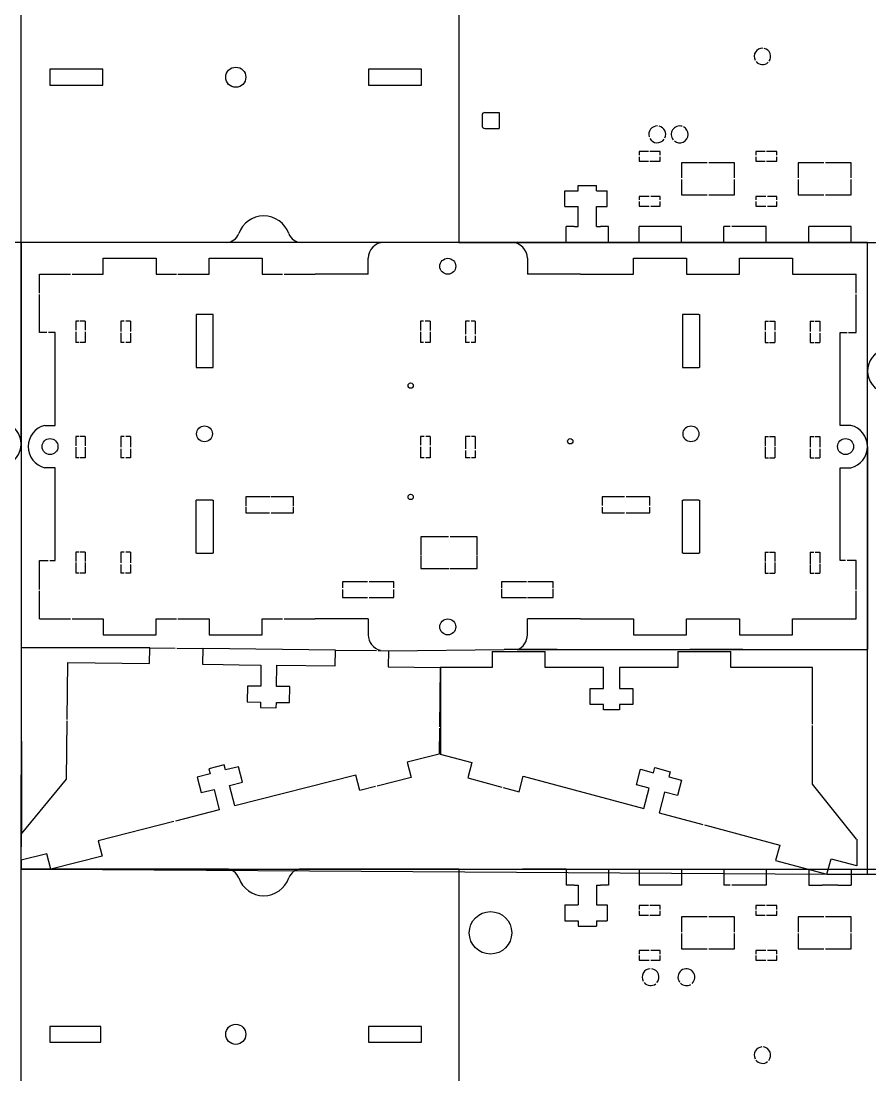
# Model space of a CAD drawing. Header units: centimetres. Extents: x 2209.6 to 2271.7, y 2362.7 to 2417.2.
# Drawn here: x 2240.64 to 2256.65, y 2386.13 to 2406 of the extents above; entities that cross this region are included whole.
import ezdxf

# ---------------------------------------------------------------- set-up
doc = ezdxf.new("R2010")
doc.units = ezdxf.units.CM

msp = doc.modelspace()

# ---------------------------------------------------------------- linework, layer by layer
for p, q in [((2240.646, 2401.823), (2240.646, 2417.224)), ((2240.646, 2403.233), (2240.646, 2409.192)), ((2250.922, 2401.824), (2250.922, 2402.124)), ((2251.072, 2402.124), (2251.147, 2402.124)), ((2251.496, 2402.124), (2251.572, 2402.124)), ((2251.722, 2401.824), (2251.722, 2402.124)), ((2256.296, 2402.124), (2255.496, 2402.124)), ((2240.646, 2401.823), (2239.034, 2401.823)), ((2244.514, 2401.824), (2240.646, 2401.824)), ((2247.49, 2401.824), (2240.646, 2401.824)), ((2240.646, 2401.824), (2240.646, 2394.182)), ((2240.646, 2398.023), (2240.646, 2401.823)), ((2248.896, 2401.824), (2245.928, 2401.824)), ((2248.896, 2401.824), (2258.496, 2401.824)), ((2256.602, 2401.824), (2249.89, 2401.824)), ((2256.602, 2399.398), (2256.602, 2401.824)), ((2256.602, 2401.824), (2257.115, 2401.824)), ((2256.602, 2397.974), (2256.602, 2401.824)), ((2247.19, 2401.224), (2246.19, 2401.224)), ((2251.19, 2401.224), (2250.19, 2401.224)), ((2256.602, 2391.024), (2256.602, 2399.398)), ((2241.09, 2398.374), (2241.29, 2398.374)), ((2240.646, 2398.023), (2240.646, 2391.783)), ((2256.602, 2397.974), (2256.602, 2394.146)), ((2247.19, 2394.724), (2246.19, 2394.724)), ((2251.19, 2394.724), (2250.19, 2394.724)), ((2243.071, 2394.182), (2240.646, 2394.182)), ((2240.646, 2394.182), (2240.653, 2390.674)), ((2246.57, 2394.137), (2244.071, 2394.169)), ((2247.57, 2394.124), (2249.752, 2394.146)), ((2249.526, 2394.111), (2250.526, 2394.111)), ((2250.752, 2394.146), (2249.752, 2394.146)), ((2250.004, 2394.146), (2256.602, 2394.146)), ((2253.026, 2394.111), (2254.026, 2394.111)), ((2254.252, 2394.146), (2253.252, 2394.146)), ((2256.602, 2389.912), (2256.602, 2394.146)), ((2244.457, 2393.864), (2244.757, 2393.86)), ((2244.757, 2393.86), (2245.167, 2393.855)), ((2245.467, 2393.851), (2246.567, 2393.837)), ((2248.556, 2392.175), (2248.556, 2393.81)), ((2251.626, 2393.811), (2250.526, 2393.811)), ((2252.336, 2393.811), (2251.926, 2393.811)), ((2252.636, 2393.811), (2252.336, 2393.811)), ((2240.646, 2389.912), (2240.646, 2391.783)), ((2240.646, 2390.174), (2240.644, 2390.006)), ((2240.644, 2390.006), (2241.205, 2390.006)), ((2244.514, 2390.006), (2240.646, 2390.006)), ((2240.646, 2388.991), (2240.646, 2390.006)), ((2241.205, 2390.006), (2255.838, 2389.912)), ((2248.896, 2390.006), (2245.928, 2390.006)), ((2250.922, 2390.006), (2250.096, 2390.006)), ((2250.922, 2390.006), (2250.922, 2389.706)), ((2251.722, 2390.006), (2251.722, 2389.706)), ((2255.838, 2389.912), (2256.408, 2389.912)), ((2256.408, 2389.912), (2256.602, 2389.912)), ((2256.602, 2389.912), (2271.652, 2389.912)), ((2251.072, 2389.706), (2251.147, 2389.706)), ((2251.496, 2389.706), (2251.572, 2389.706)), ((2256.046, 2389.706), (2255.746, 2389.706))]:
    msp.add_line(p, q)
at = {"color": 7, "linetype": 'Continuous', "lineweight": 25}
for p, q in [((2248.896, 2417.224), (2248.896, 2401.824)), ((2240.646, 2401.824), (2240.646, 2403.233)), ((2251.147, 2402.124), (2251.147, 2402.499)), ((2251.496, 2402.124), (2251.496, 2402.499)), ((2251.072, 2402.124), (2250.922, 2402.124)), ((2251.722, 2402.124), (2251.572, 2402.124)), ((2253.096, 2402.124), (2252.296, 2402.124)), ((2252.296, 2401.824), (2252.296, 2402.124)), ((2253.096, 2401.824), (2253.096, 2402.124)), ((2254.014, 2402.124), (2253.896, 2402.124)), ((2253.896, 2401.824), (2253.896, 2402.124)), ((2254.696, 2402.124), (2254.044, 2402.124)), ((2254.696, 2401.824), (2254.696, 2402.124)), ((2255.496, 2401.824), (2255.496, 2402.124)), ((2256.296, 2401.824), (2256.296, 2402.124)), ((2249.89, 2401.824), (2247.49, 2401.824)), ((2242.19, 2401.224), (2242.19, 2401.524)), ((2242.19, 2401.524), (2243.19, 2401.524)), ((2243.19, 2401.524), (2243.19, 2401.224)), ((2244.19, 2401.224), (2244.19, 2401.524)), ((2244.19, 2401.524), (2245.19, 2401.524)), ((2245.19, 2401.524), (2245.19, 2401.224)), ((2247.19, 2401.224), (2247.19, 2401.524)), ((2250.19, 2401.524), (2250.19, 2401.224)), ((2252.19, 2401.224), (2252.19, 2401.524)), ((2252.19, 2401.524), (2253.19, 2401.524)), ((2253.19, 2401.524), (2253.19, 2401.224)), ((2254.19, 2401.224), (2254.19, 2401.524)), ((2254.19, 2401.524), (2255.19, 2401.524)), ((2255.19, 2401.524), (2255.19, 2401.224)), ((2240.99, 2400.87), (2240.99, 2401.224)), ((2240.99, 2401.224), (2241.578, 2401.224)), ((2241.608, 2401.224), (2242.19, 2401.224)), ((2243.19, 2401.224), (2243.573, 2401.224)), ((2243.603, 2401.224), (2244.19, 2401.224)), ((2245.19, 2401.224), (2245.573, 2401.224)), ((2245.603, 2401.224), (2246.19, 2401.224)), ((2251.19, 2401.224), (2252.19, 2401.224)), ((2253.19, 2401.224), (2254.19, 2401.224)), ((2255.19, 2401.224), (2256.39, 2401.224)), ((2256.39, 2400.87), (2256.39, 2401.224)), ((2240.99, 2400.124), (2240.99, 2400.841)), ((2256.39, 2400.124), (2256.39, 2400.841)), ((2241.132, 2400.124), (2240.99, 2400.124)), ((2241.29, 2400.124), (2241.162, 2400.124)), ((2241.29, 2399.024), (2241.29, 2400.124)), ((2256.09, 2399.024), (2256.09, 2400.124)), ((2256.09, 2400.124), (2256.218, 2400.124)), ((2256.248, 2400.124), (2256.39, 2400.124)), ((2241.29, 2398.374), (2241.29, 2399.174)), ((2256.09, 2398.374), (2256.09, 2399.174)), ((2256.29, 2398.374), (2256.09, 2398.374)), ((2241.29, 2397.574), (2241.09, 2397.574)), ((2241.29, 2396.774), (2241.29, 2397.574)), ((2256.09, 2397.574), (2256.29, 2397.574)), ((2256.09, 2396.774), (2256.09, 2397.574)), ((2241.29, 2395.824), (2241.29, 2396.924)), ((2256.09, 2395.824), (2256.09, 2396.924)), ((2240.99, 2395.282), (2240.99, 2395.824)), ((2240.99, 2395.824), (2241.157, 2395.824)), ((2241.187, 2395.824), (2241.29, 2395.824)), ((2256.192, 2395.824), (2256.09, 2395.824)), ((2256.39, 2395.824), (2256.222, 2395.824)), ((2256.39, 2395.282), (2256.39, 2395.824)), ((2240.99, 2394.724), (2240.99, 2395.253)), ((2256.39, 2394.724), (2256.39, 2395.253)), ((2240.99, 2394.724), (2241.578, 2394.724)), ((2241.608, 2394.724), (2242.19, 2394.724)), ((2242.19, 2394.724), (2242.19, 2394.424)), ((2243.19, 2394.424), (2243.19, 2394.724)), ((2243.19, 2394.724), (2243.573, 2394.724)), ((2243.603, 2394.724), (2244.19, 2394.724)), ((2244.19, 2394.724), (2244.19, 2394.424)), ((2245.19, 2394.424), (2245.19, 2394.724)), ((2245.19, 2394.724), (2245.573, 2394.724)), ((2245.603, 2394.724), (2246.19, 2394.724)), ((2247.19, 2394.724), (2247.19, 2394.424)), ((2250.19, 2394.424), (2250.19, 2394.724)), ((2251.19, 2394.724), (2252.19, 2394.724)), ((2252.19, 2394.724), (2252.19, 2394.424)), ((2253.19, 2394.724), (2254.19, 2394.724)), ((2253.19, 2394.424), (2253.19, 2394.724)), ((2254.19, 2394.724), (2254.19, 2394.424)), ((2255.19, 2394.424), (2255.19, 2394.724)), ((2255.19, 2394.724), (2256.39, 2394.724)), ((2242.19, 2394.424), (2243.19, 2394.424)), ((2244.19, 2394.424), (2245.19, 2394.424)), ((2252.19, 2394.424), (2253.19, 2394.424)), ((2254.19, 2394.424), (2255.19, 2394.424)), ((2243.067, 2393.882), (2243.071, 2394.182)), ((2243.071, 2394.182), (2243.551, 2394.176)), ((2243.578, 2394.175), (2244.071, 2394.169)), ((2244.071, 2394.169), (2244.067, 2393.869)), ((2246.567, 2393.837), (2246.57, 2394.137)), ((2246.57, 2394.137), (2247.348, 2394.127)), ((2247.375, 2394.127), (2247.57, 2394.124)), ((2247.57, 2394.124), (2247.567, 2393.824)), ((2249.526, 2394.111), (2249.526, 2393.811)), ((2250.526, 2393.811), (2250.526, 2394.111)), ((2253.026, 2394.111), (2253.026, 2393.811)), ((2254.026, 2393.811), (2254.026, 2394.111)), ((2241.513, 2392.831), (2241.527, 2393.902)), ((2241.527, 2393.902), (2243.067, 2393.882)), ((2244.067, 2393.869), (2244.457, 2393.864)), ((2245.167, 2393.855), (2245.162, 2393.455)), ((2245.462, 2393.451), (2245.467, 2393.851)), ((2247.567, 2393.824), (2248.546, 2393.811)), ((2248.546, 2393.811), (2248.532, 2392.692)), ((2248.546, 2393.811), (2248.532, 2392.692)), ((2249.526, 2393.811), (2248.546, 2393.811)), ((2251.626, 2393.411), (2251.626, 2393.811)), ((2251.926, 2393.811), (2251.926, 2393.411)), ((2253.026, 2393.811), (2252.636, 2393.811)), ((2255.566, 2393.811), (2254.026, 2393.811)), ((2255.566, 2392.741), (2255.566, 2393.811)), ((2244.912, 2393.458), (2244.908, 2393.158)), ((2245.162, 2393.455), (2244.912, 2393.458)), ((2245.712, 2393.448), (2245.462, 2393.451)), ((2245.708, 2393.148), (2245.712, 2393.448)), ((2251.376, 2393.411), (2251.626, 2393.411)), ((2251.376, 2393.111), (2251.376, 2393.411)), ((2251.926, 2393.411), (2252.176, 2393.411)), ((2252.176, 2393.411), (2252.176, 2393.111)), ((2244.908, 2393.158), (2245.158, 2393.155)), ((2245.158, 2393.155), (2245.156, 2393.055)), ((2245.456, 2393.051), (2245.458, 2393.151)), ((2245.458, 2393.151), (2245.708, 2393.148)), ((2251.626, 2393.111), (2251.376, 2393.111)), ((2251.626, 2393.011), (2251.626, 2393.111)), ((2251.926, 2393.111), (2251.926, 2393.011)), ((2252.176, 2393.111), (2251.926, 2393.111)), ((2245.156, 2393.055), (2245.456, 2393.051)), ((2251.926, 2393.011), (2251.626, 2393.011)), ((2241.499, 2391.702), (2241.513, 2392.802)), ((2255.566, 2391.611), (2255.566, 2392.712)), ((2248.532, 2392.665), (2248.525, 2392.177)), ((2248.532, 2392.665), (2248.525, 2392.177)), ((2248.525, 2392.177), (2247.924, 2392.024)), ((2248.546, 2392.176), (2249.146, 2392.016)), ((2244.476, 2391.973), (2244.185, 2391.899)), ((2244.5, 2391.876), (2244.476, 2391.973)), ((2244.743, 2391.937), (2244.5, 2391.876)), ((2244.817, 2391.646), (2244.743, 2391.937)), ((2247.924, 2392.024), (2247.998, 2391.733)), ((2249.146, 2392.016), (2249.068, 2391.726)), ((2252.567, 2391.824), (2252.593, 2391.92)), ((2252.593, 2391.92), (2252.883, 2391.843)), ((2244.21, 2391.802), (2243.967, 2391.74)), ((2243.967, 2391.74), (2244.041, 2391.449)), ((2244.185, 2391.899), (2244.21, 2391.802)), ((2246.955, 2391.777), (2244.673, 2391.197)), ((2247.029, 2391.487), (2246.955, 2391.777)), ((2247.998, 2391.733), (2247.357, 2391.57)), ((2249.068, 2391.726), (2249.707, 2391.555)), ((2250.034, 2391.467), (2250.112, 2391.757)), ((2250.112, 2391.757), (2252.386, 2391.148)), ((2252.248, 2391.599), (2252.326, 2391.889)), ((2252.326, 2391.889), (2252.567, 2391.824)), ((2252.883, 2391.843), (2252.857, 2391.746)), ((2252.857, 2391.746), (2253.099, 2391.681)), ((2240.653, 2390.674), (2241.499, 2391.702)), ((2244.574, 2391.585), (2244.817, 2391.646)), ((2244.673, 2391.197), (2244.574, 2391.585)), ((2247.328, 2391.563), (2247.029, 2391.487)), ((2249.736, 2391.547), (2250.034, 2391.467)), ((2252.49, 2391.534), (2252.248, 2391.599)), ((2252.386, 2391.148), (2252.49, 2391.534)), ((2253.099, 2391.681), (2253.021, 2391.392)), ((2256.399, 2390.572), (2255.566, 2391.611)), ((2244.041, 2391.449), (2244.284, 2391.511)), ((2244.284, 2391.511), (2244.382, 2391.123)), ((2252.779, 2391.456), (2252.676, 2391.07)), ((2253.021, 2391.392), (2252.779, 2391.456)), ((2244.382, 2391.123), (2243.555, 2390.913)), ((2252.676, 2391.07), (2253.501, 2390.849)), ((2243.525, 2390.906), (2242.1, 2390.543)), ((2253.53, 2390.841), (2254.95, 2390.461)), ((2240.646, 2390.174), (2240.653, 2390.674)), ((2242.1, 2390.543), (2242.174, 2390.252)), ((2256.408, 2390.071), (2256.408, 2390.571)), ((2254.95, 2390.461), (2254.872, 2390.171)), ((2241.131, 2390.297), (2240.646, 2390.174)), ((2241.205, 2390.006), (2241.131, 2390.297)), ((2242.174, 2390.252), (2241.205, 2390.006)), ((2254.872, 2390.171), (2255.838, 2389.912)), ((2255.838, 2389.912), (2255.916, 2390.202)), ((2255.916, 2390.202), (2256.399, 2390.072)), ((2248.896, 2390.006), (2248.896, 2374.606)), ((2248.896, 2390.006), (2248.896, 2390.006)), ((2248.896, 2390.006), (2250.096, 2390.006)), ((2251.722, 2390.006), (2252.296, 2390.006)), ((2252.296, 2390.006), (2252.296, 2389.706)), ((2253.096, 2390.006), (2253.096, 2389.706)), ((2253.096, 2390.006), (2253.896, 2390.006)), ((2253.896, 2390.006), (2253.896, 2389.706)), ((2254.696, 2390.006), (2254.696, 2389.706)), ((2254.696, 2390.006), (2255.496, 2390.006)), ((2255.496, 2390.006), (2255.496, 2389.706)), ((2256.296, 2390.006), (2256.296, 2389.706)), ((2256.296, 2390.006), (2257.096, 2390.006)), ((2251.072, 2389.706), (2250.922, 2389.706)), ((2251.147, 2389.706), (2251.147, 2389.331)), ((2251.496, 2389.706), (2251.496, 2389.331)), ((2251.722, 2389.706), (2251.572, 2389.706)), ((2253.096, 2389.706), (2252.296, 2389.706)), ((2254.014, 2389.706), (2253.896, 2389.706)), ((2254.696, 2389.706), (2254.044, 2389.706)), ((2255.496, 2389.706), (2255.746, 2389.706)), ((2256.046, 2389.706), (2256.296, 2389.706)), ((2240.646, 2381.974), (2240.646, 2388.991))]:
    msp.add_line(p, q, dxfattribs=at)
at = {"color": 1, "linetype": 'Continuous', "lineweight": 25}
for p, q in [((2242.188, 2405.089), (2241.188, 2405.089)), ((2241.188, 2405.089), (2241.188, 2404.789)), ((2242.188, 2404.789), (2242.188, 2405.089)), ((2248.197, 2405.089), (2247.197, 2405.089)), ((2247.197, 2405.089), (2247.197, 2404.789)), ((2248.197, 2404.789), (2248.197, 2405.089)), ((2241.188, 2404.789), (2242.188, 2404.789)), ((2247.197, 2404.789), (2248.197, 2404.789)), ((2249.386, 2404.274), (2249.656, 2404.274)), ((2249.656, 2404.274), (2249.656, 2403.974)), ((2249.336, 2404.224), (2249.336, 2404.024)), ((2249.386, 2403.974), (2249.656, 2403.974)), ((2252.472, 2403.539), (2252.296, 2403.539)), ((2252.296, 2403.539), (2252.296, 2403.466)), ((2252.696, 2403.539), (2252.502, 2403.539)), ((2252.696, 2403.466), (2252.696, 2403.539)), ((2254.672, 2403.539), (2254.496, 2403.539)), ((2254.496, 2403.539), (2254.496, 2403.466)), ((2254.896, 2403.539), (2254.702, 2403.539)), ((2254.896, 2403.466), (2254.896, 2403.539)), ((2252.296, 2403.436), (2252.296, 2403.359)), ((2252.296, 2403.359), (2252.472, 2403.359)), ((2252.502, 2403.359), (2252.696, 2403.359)), ((2252.696, 2403.359), (2252.696, 2403.436)), ((2253.581, 2403.324), (2253.096, 2403.324)), ((2253.096, 2403.324), (2253.096, 2403.039)), ((2254.096, 2403.324), (2253.611, 2403.324)), ((2254.096, 2403.039), (2254.096, 2403.324)), ((2254.496, 2403.436), (2254.496, 2403.359)), ((2254.496, 2403.359), (2254.672, 2403.359)), ((2254.702, 2403.359), (2254.896, 2403.359)), ((2254.896, 2403.359), (2254.896, 2403.436)), ((2255.781, 2403.324), (2255.296, 2403.324)), ((2255.296, 2403.324), (2255.296, 2403.039)), ((2256.296, 2403.324), (2255.811, 2403.324)), ((2256.296, 2403.039), (2256.296, 2403.324)), ((2251.147, 2402.799), (2251.147, 2402.897)), ((2251.147, 2402.897), (2251.496, 2402.897)), ((2251.496, 2402.799), (2251.496, 2402.897)), ((2253.096, 2403.009), (2253.096, 2402.724)), ((2254.096, 2402.724), (2254.096, 2403.009)), ((2255.296, 2403.009), (2255.296, 2402.724)), ((2256.296, 2402.724), (2256.296, 2403.009)), ((2250.897, 2402.499), (2250.897, 2402.799)), ((2250.897, 2402.799), (2251.147, 2402.799)), ((2251.496, 2402.799), (2251.697, 2402.799)), ((2251.697, 2402.499), (2251.697, 2402.799)), ((2252.296, 2402.689), (2252.296, 2402.624)), ((2252.488, 2402.689), (2252.296, 2402.689)), ((2252.696, 2402.689), (2252.518, 2402.689)), ((2252.696, 2402.624), (2252.696, 2402.689)), ((2253.096, 2402.724), (2253.581, 2402.724)), ((2253.611, 2402.724), (2254.096, 2402.724)), ((2254.496, 2402.689), (2254.496, 2402.624)), ((2254.688, 2402.689), (2254.496, 2402.689)), ((2254.896, 2402.689), (2254.718, 2402.689)), ((2254.896, 2402.624), (2254.896, 2402.689)), ((2255.296, 2402.724), (2255.781, 2402.724)), ((2255.811, 2402.724), (2256.296, 2402.724)), ((2250.897, 2402.499), (2251.147, 2402.499)), ((2251.496, 2402.499), (2251.697, 2402.499)), ((2252.296, 2402.594), (2252.296, 2402.509)), ((2252.296, 2402.509), (2252.488, 2402.509)), ((2252.518, 2402.509), (2252.696, 2402.509)), ((2252.696, 2402.509), (2252.696, 2402.594)), ((2254.496, 2402.594), (2254.496, 2402.509)), ((2254.496, 2402.509), (2254.688, 2402.509)), ((2254.718, 2402.509), (2254.896, 2402.509)), ((2254.896, 2402.509), (2254.896, 2402.594)), ((2244.255, 2400.465), (2243.955, 2400.465)), ((2253.425, 2400.465), (2253.125, 2400.465)), ((2241.675, 2400.338), (2241.675, 2400.17)), ((2241.739, 2400.338), (2241.675, 2400.338)), ((2241.855, 2400.338), (2241.757, 2400.338)), ((2241.855, 2400.338), (2241.855, 2400.17)), ((2242.525, 2400.338), (2242.525, 2400.141)), ((2242.588, 2400.338), (2242.525, 2400.338)), ((2242.705, 2400.338), (2242.618, 2400.338)), ((2242.705, 2400.338), (2242.705, 2400.141)), ((2248.175, 2400.338), (2248.175, 2400.165)), ((2248.234, 2400.338), (2248.175, 2400.338)), ((2248.355, 2400.338), (2248.264, 2400.338)), ((2248.355, 2400.338), (2248.355, 2400.165)), ((2249.025, 2400.338), (2249.025, 2400.094)), ((2249.1, 2400.338), (2249.025, 2400.338)), ((2249.205, 2400.338), (2249.13, 2400.338)), ((2249.205, 2400.338), (2249.205, 2400.094)), ((2254.675, 2400.338), (2254.739, 2400.338)), ((2254.675, 2400.338), (2254.675, 2400.17)), ((2254.757, 2400.338), (2254.855, 2400.338)), ((2254.855, 2400.338), (2254.855, 2400.17)), ((2255.525, 2400.338), (2255.592, 2400.338)), ((2255.525, 2400.338), (2255.525, 2400.141)), ((2255.613, 2400.338), (2255.705, 2400.338)), ((2255.705, 2400.338), (2255.705, 2400.141)), ((2241.675, 2400.14), (2241.675, 2399.938)), ((2241.855, 2400.14), (2241.855, 2399.938)), ((2242.525, 2400.122), (2242.525, 2399.938)), ((2242.705, 2400.111), (2242.705, 2399.938)), ((2248.175, 2400.135), (2248.175, 2399.938)), ((2248.355, 2400.135), (2248.355, 2399.938)), ((2249.025, 2400.064), (2249.025, 2399.938)), ((2249.205, 2400.064), (2249.205, 2399.938)), ((2254.675, 2400.14), (2254.675, 2399.938)), ((2254.855, 2400.14), (2254.855, 2399.938)), ((2255.525, 2400.111), (2255.525, 2399.938)), ((2255.705, 2400.111), (2255.705, 2399.938)), ((2241.738, 2399.938), (2241.675, 2399.938)), ((2241.855, 2399.938), (2241.759, 2399.938)), ((2242.588, 2399.938), (2242.525, 2399.938)), ((2242.705, 2399.938), (2242.618, 2399.938)), ((2248.234, 2399.938), (2248.175, 2399.938)), ((2248.355, 2399.938), (2248.264, 2399.938)), ((2249.1, 2399.938), (2249.025, 2399.938)), ((2249.205, 2399.938), (2249.13, 2399.938)), ((2254.675, 2399.938), (2254.738, 2399.938)), ((2254.759, 2399.938), (2254.855, 2399.938)), ((2255.525, 2399.938), (2255.593, 2399.938)), ((2255.612, 2399.938), (2255.705, 2399.938)), ((2243.955, 2399.465), (2244.255, 2399.465)), ((2253.125, 2399.465), (2253.425, 2399.465)), ((2241.675, 2398.162), (2241.675, 2397.99)), ((2241.739, 2398.162), (2241.675, 2398.162)), ((2241.855, 2398.162), (2241.758, 2398.162)), ((2241.855, 2398.162), (2241.855, 2397.99)), ((2242.525, 2398.162), (2242.525, 2397.961)), ((2242.588, 2398.162), (2242.525, 2398.162)), ((2242.705, 2398.162), (2242.618, 2398.162)), ((2242.705, 2398.162), (2242.705, 2397.961)), ((2248.175, 2398.162), (2248.175, 2398.001)), ((2248.244, 2398.162), (2248.175, 2398.162)), ((2248.355, 2398.162), (2248.274, 2398.162)), ((2248.355, 2398.162), (2248.355, 2398.001)), ((2249.025, 2398.162), (2249.025, 2397.93)), ((2249.11, 2398.162), (2249.025, 2398.162)), ((2249.205, 2398.162), (2249.14, 2398.162)), ((2249.205, 2398.162), (2249.205, 2397.93)), ((2254.675, 2398.162), (2254.739, 2398.162)), ((2254.675, 2398.162), (2254.675, 2397.99)), ((2254.758, 2398.162), (2254.855, 2398.162)), ((2254.855, 2398.162), (2254.855, 2397.99)), ((2255.525, 2398.162), (2255.592, 2398.162)), ((2255.525, 2398.162), (2255.525, 2397.961)), ((2255.613, 2398.162), (2255.705, 2398.162)), ((2255.705, 2398.162), (2255.705, 2397.961)), ((2241.675, 2397.96), (2241.675, 2397.762)), ((2241.855, 2397.96), (2241.855, 2397.762)), ((2242.525, 2397.931), (2242.525, 2397.762)), ((2242.705, 2397.931), (2242.705, 2397.762)), ((2248.175, 2397.971), (2248.175, 2397.762)), ((2248.355, 2397.971), (2248.355, 2397.762)), ((2249.025, 2397.9), (2249.025, 2397.762)), ((2249.205, 2397.9), (2249.205, 2397.762)), ((2254.675, 2397.971), (2254.675, 2397.762)), ((2254.855, 2397.969), (2254.855, 2397.762)), ((2255.525, 2397.931), (2255.525, 2397.762)), ((2255.705, 2397.931), (2255.705, 2397.762)), ((2241.738, 2397.762), (2241.675, 2397.762)), ((2241.855, 2397.762), (2241.759, 2397.762)), ((2242.588, 2397.762), (2242.525, 2397.762)), ((2242.705, 2397.762), (2242.618, 2397.762)), ((2248.244, 2397.762), (2248.175, 2397.762)), ((2248.355, 2397.762), (2248.274, 2397.762)), ((2249.11, 2397.762), (2249.025, 2397.762)), ((2249.205, 2397.762), (2249.14, 2397.762)), ((2254.675, 2397.762), (2254.738, 2397.762)), ((2254.759, 2397.762), (2254.855, 2397.762)), ((2255.525, 2397.762), (2255.594, 2397.762)), ((2255.612, 2397.762), (2255.705, 2397.762)), ((2244.255, 2396.965), (2243.955, 2396.965)), ((2245.338, 2397.024), (2244.88, 2397.024)), ((2244.88, 2397.024), (2244.88, 2396.854)), ((2245.78, 2397.024), (2245.357, 2397.024)), ((2245.78, 2396.854), (2245.78, 2397.024)), ((2251.6, 2397.024), (2251.6, 2396.861)), ((2252.023, 2397.024), (2251.6, 2397.024)), ((2252.5, 2397.024), (2252.053, 2397.024)), ((2252.5, 2396.861), (2252.5, 2397.024)), ((2253.425, 2396.965), (2253.125, 2396.965)), ((2244.88, 2396.838), (2244.88, 2396.724)), ((2245.78, 2396.724), (2245.78, 2396.838)), ((2251.6, 2396.831), (2251.6, 2396.724)), ((2251.6, 2396.724), (2252.023, 2396.724)), ((2252.053, 2396.724), (2252.5, 2396.724)), ((2252.5, 2396.724), (2252.5, 2396.831)), ((2248.705, 2396.274), (2248.179, 2396.274)), ((2248.179, 2396.274), (2248.179, 2395.923)), ((2249.242, 2396.274), (2248.733, 2396.274)), ((2249.242, 2395.923), (2249.242, 2396.274)), ((2241.675, 2395.986), (2241.675, 2395.81)), ((2241.739, 2395.986), (2241.675, 2395.986)), ((2241.855, 2395.986), (2241.758, 2395.986)), ((2241.855, 2395.986), (2241.855, 2395.81)), ((2242.525, 2395.986), (2242.525, 2395.781)), ((2242.588, 2395.986), (2242.525, 2395.986)), ((2242.705, 2395.986), (2242.618, 2395.986)), ((2242.705, 2395.986), (2242.705, 2395.781)), ((2243.955, 2395.965), (2244.255, 2395.965)), ((2248.179, 2395.905), (2248.179, 2395.674)), ((2249.242, 2395.674), (2249.242, 2395.905)), ((2253.125, 2395.965), (2253.425, 2395.965)), ((2254.675, 2395.986), (2254.739, 2395.986)), ((2254.675, 2395.986), (2254.675, 2395.81)), ((2254.758, 2395.986), (2254.855, 2395.986)), ((2254.855, 2395.986), (2254.855, 2395.81)), ((2255.525, 2395.986), (2255.592, 2395.986)), ((2255.525, 2395.986), (2255.525, 2395.762)), ((2255.614, 2395.986), (2255.705, 2395.986)), ((2255.705, 2395.986), (2255.705, 2395.781)), ((2241.675, 2395.791), (2241.675, 2395.586)), ((2241.855, 2395.789), (2241.855, 2395.586)), ((2242.525, 2395.751), (2242.525, 2395.586)), ((2242.705, 2395.751), (2242.705, 2395.586)), ((2254.675, 2395.791), (2254.675, 2395.586)), ((2254.855, 2395.789), (2254.855, 2395.586)), ((2255.525, 2395.751), (2255.525, 2395.586)), ((2255.705, 2395.761), (2255.705, 2395.586)), ((2241.738, 2395.586), (2241.675, 2395.586)), ((2241.855, 2395.586), (2241.759, 2395.586)), ((2242.588, 2395.586), (2242.525, 2395.586)), ((2242.705, 2395.586), (2242.612, 2395.586)), ((2248.179, 2395.674), (2248.71, 2395.674)), ((2248.728, 2395.674), (2249.242, 2395.674)), ((2254.675, 2395.586), (2254.738, 2395.586)), ((2254.759, 2395.586), (2254.855, 2395.586)), ((2255.525, 2395.586), (2255.594, 2395.586)), ((2255.612, 2395.586), (2255.705, 2395.586)), ((2247.179, 2395.421), (2246.705, 2395.421)), ((2246.705, 2395.421), (2246.705, 2395.312)), ((2247.675, 2395.421), (2247.209, 2395.421)), ((2247.675, 2395.312), (2247.675, 2395.421)), ((2250.171, 2395.421), (2249.705, 2395.421)), ((2249.705, 2395.421), (2249.705, 2395.305)), ((2250.675, 2395.421), (2250.201, 2395.421)), ((2250.675, 2395.305), (2250.675, 2395.421)), ((2246.705, 2395.282), (2246.705, 2395.127)), ((2246.705, 2395.127), (2247.179, 2395.127)), ((2247.209, 2395.127), (2247.675, 2395.127)), ((2247.675, 2395.127), (2247.675, 2395.282)), ((2249.705, 2395.288), (2249.705, 2395.127)), ((2249.705, 2395.127), (2250.171, 2395.127)), ((2250.19, 2395.127), (2250.675, 2395.127)), ((2250.675, 2395.127), (2250.675, 2395.288)), ((2250.897, 2389.331), (2251.147, 2389.331)), ((2250.897, 2389.331), (2250.897, 2389.031)), ((2251.496, 2389.331), (2251.697, 2389.331)), ((2251.697, 2389.331), (2251.697, 2389.031)), ((2252.472, 2389.321), (2252.296, 2389.321)), ((2252.296, 2389.321), (2252.296, 2389.248)), ((2252.296, 2389.218), (2252.296, 2389.141)), ((2252.296, 2389.141), (2252.472, 2389.141)), ((2252.696, 2389.321), (2252.502, 2389.321)), ((2252.502, 2389.141), (2252.696, 2389.141)), ((2252.696, 2389.248), (2252.696, 2389.321)), ((2252.696, 2389.141), (2252.696, 2389.218)), ((2254.672, 2389.321), (2254.496, 2389.321)), ((2254.496, 2389.321), (2254.496, 2389.248)), ((2254.496, 2389.218), (2254.496, 2389.141)), ((2254.496, 2389.141), (2254.672, 2389.141)), ((2254.896, 2389.321), (2254.702, 2389.321)), ((2254.702, 2389.141), (2254.896, 2389.141)), ((2254.896, 2389.248), (2254.896, 2389.321)), ((2254.896, 2389.141), (2254.896, 2389.218)), ((2250.897, 2389.031), (2251.147, 2389.031)), ((2251.147, 2389.031), (2251.147, 2388.933)), ((2251.147, 2388.933), (2251.496, 2388.933)), ((2251.496, 2389.031), (2251.496, 2388.933)), ((2251.496, 2389.031), (2251.697, 2389.031)), ((2253.581, 2389.106), (2253.096, 2389.106)), ((2253.096, 2389.106), (2253.096, 2388.821)), ((2254.096, 2389.106), (2253.611, 2389.106)), ((2254.096, 2388.821), (2254.096, 2389.106)), ((2255.781, 2389.106), (2255.296, 2389.106)), ((2255.296, 2389.106), (2255.296, 2388.821)), ((2256.296, 2389.106), (2255.811, 2389.106)), ((2256.296, 2388.821), (2256.296, 2389.106)), ((2253.096, 2388.791), (2253.096, 2388.506)), ((2254.096, 2388.506), (2254.096, 2388.791)), ((2255.296, 2388.791), (2255.296, 2388.506)), ((2256.296, 2388.506), (2256.296, 2388.791)), ((2252.296, 2388.471), (2252.296, 2388.406)), ((2252.488, 2388.471), (2252.296, 2388.471)), ((2252.296, 2388.376), (2252.296, 2388.291)), ((2252.696, 2388.471), (2252.518, 2388.471)), ((2252.696, 2388.406), (2252.696, 2388.471)), ((2252.696, 2388.291), (2252.696, 2388.376)), ((2253.096, 2388.506), (2253.581, 2388.506)), ((2253.611, 2388.506), (2254.096, 2388.506)), ((2254.496, 2388.471), (2254.496, 2388.406)), ((2254.688, 2388.471), (2254.496, 2388.471)), ((2254.496, 2388.376), (2254.496, 2388.291)), ((2254.896, 2388.471), (2254.718, 2388.471)), ((2254.896, 2388.406), (2254.896, 2388.471)), ((2254.896, 2388.291), (2254.896, 2388.376)), ((2255.296, 2388.506), (2255.781, 2388.506)), ((2255.811, 2388.506), (2256.296, 2388.506)), ((2252.296, 2388.291), (2252.488, 2388.291)), ((2252.518, 2388.291), (2252.696, 2388.291)), ((2254.496, 2388.291), (2254.688, 2388.291)), ((2254.718, 2388.291), (2254.896, 2388.291)), ((2242.146, 2387.041), (2241.188, 2387.041)), ((2241.188, 2387.041), (2241.188, 2386.741)), ((2242.146, 2386.741), (2242.146, 2387.041)), ((2248.197, 2387.041), (2247.197, 2387.041)), ((2247.197, 2387.041), (2247.197, 2386.741)), ((2248.197, 2386.741), (2248.197, 2387.041)), ((2241.188, 2386.741), (2242.146, 2386.741)), ((2247.197, 2386.741), (2248.197, 2386.741))]:
    msp.add_line(p, q, dxfattribs=at)
at = {"color": 1}
for p, q in [((2243.955, 2400.465), (2243.945, 2400.465)), ((2243.945, 2400.465), (2243.945, 2399.465)), ((2244.265, 2400.465), (2244.255, 2400.465)), ((2244.265, 2399.465), (2244.265, 2400.465)), ((2253.125, 2400.465), (2253.115, 2400.465)), ((2253.115, 2400.465), (2253.115, 2399.465)), ((2253.425, 2400.465), (2253.435, 2400.465)), ((2253.435, 2400.465), (2253.435, 2399.465)), ((2243.945, 2399.465), (2243.955, 2399.465)), ((2244.255, 2399.465), (2244.265, 2399.465)), ((2253.115, 2399.465), (2253.12, 2399.465)), ((2253.12, 2399.465), (2253.125, 2399.465)), ((2253.425, 2399.465), (2253.43, 2399.465)), ((2253.435, 2399.465), (2253.43, 2399.465)), ((2243.955, 2396.965), (2243.945, 2396.965)), ((2243.945, 2395.965), (2243.945, 2396.965)), ((2244.255, 2396.965), (2244.265, 2396.965)), ((2244.265, 2396.965), (2244.265, 2395.965)), ((2253.115, 2395.965), (2253.115, 2396.965)), ((2253.115, 2396.965), (2253.125, 2396.965)), ((2253.425, 2396.965), (2253.435, 2396.965)), ((2253.435, 2396.965), (2253.435, 2395.965)), ((2244.88, 2396.724), (2245.327, 2396.724)), ((2245.357, 2396.724), (2245.78, 2396.724)), ((2243.955, 2395.965), (2243.945, 2395.965)), ((2244.265, 2395.965), (2244.255, 2395.965)), ((2253.125, 2395.965), (2253.115, 2395.965)), ((2253.435, 2395.965), (2253.425, 2395.965))]:
    msp.add_line(p, q, dxfattribs=at)
for points in [[(2240.646, 2401.824), (2240.646, 2417.224), (2270.496, 2417.224)], [(2240.646, 2374.606), (2240.646, 2390.006), (2270.496, 2390.006)]]:
    msp.add_lwpolyline(points)
at = {"color": 1, "linetype": 'Continuous', "lineweight": 25}
for centre, radius in [((2244.692, 2404.939), 0.19), ((2248.69, 2401.374), 0.15), ((2244.103, 2398.215), 0.15), ((2253.275, 2398.215), 0.15), ((2241.19, 2397.974), 0.15), ((2256.19, 2397.974), 0.15), ((2248.69, 2394.574), 0.15), ((2249.496, 2388.806), 0.4), ((2244.692, 2386.892), 0.19)]:
    msp.add_circle(centre, radius, dxfattribs=at)
at = {"color": 1, "linetype": 'Continuous'}
for centre in [(2247.99, 2399.124), (2247.99, 2397.024)]:
    msp.add_circle(centre, 0.05, dxfattribs=at)
at = {"color": 1}
msp.add_circle((2251, 2398.074), 0.05, dxfattribs=at)
at = {"color": 1, "linetype": 'Continuous', "lineweight": 25}
for centre, radius, start, end in [((2254.623, 2405.332), 0.155, 87.9057, 208.1605), ((2254.623, 2405.332), 0.155, 324.4922, 77.1232), ((2254.623, 2405.332), 0.155, 218.871, 313.6029), ((2249.386, 2404.224), 0.05, 90, 180), ((2249.386, 2404.024), 0.05, 180, 270), ((2252.64, 2403.861), 0.159, 87.603, 197.7042), ((2252.64, 2403.861), 0.159, 335.3964, 77.0716), ((2253.062, 2403.861), 0.159, 73.4296, 220.5779), ((2253.062, 2403.861), 0.159, 231.4373, 62.1536), ((2252.64, 2403.861), 0.159, 208.2208, 324.9592), ((2252.513, 2387.969), 0.159, 91.9944, 209.1385), ((2252.513, 2387.969), 0.159, 319.6009, 81.5406), ((2253.189, 2387.969), 0.159, 311.885, 215.6262), ((2252.513, 2387.969), 0.159, 219.6061, 308.7515), ((2253.189, 2387.969), 0.159, 226.2571, 300.4728), ((2254.623, 2386.499), 0.155, 94.4418, 206.1671), ((2254.623, 2386.499), 0.155, 319.9083, 83.7501), ((2254.623, 2386.499), 0.155, 216.8612, 308.8054)]:
    msp.add_arc(centre, radius, start, end, dxfattribs=at)
at = {"color": 7, "linetype": 'Continuous', "lineweight": 25}
for centre, radius, start, end in [((2245.22, 2401.824), 0.5, 19.4713, 160.5288), ((2244.513, 2402.074), 0.25, 270.2634, 340.5288), ((2245.927, 2402.074), 0.25, 199.4713, 269.6915), ((2247.49, 2401.524), 0.3, 90, 180), ((2249.89, 2401.524), 0.3, 0, 90), ((2241.09, 2397.974), 0.4, 90.0039, 90.0039), ((2241.09, 2397.974), 0.4, 270.0039, 270.0039), ((2247.49, 2394.424), 0.3, 180, 256.0526), ((2249.89, 2394.424), 0.3, 290.6782, 0), ((2244.513, 2389.756), 0.25, 19.4712, 89.7366), ((2245.927, 2389.756), 0.25, 90.3085, 160.5287), ((2245.22, 2390.006), 0.5, 199.4712, 340.5287)]:
    msp.add_arc(centre, radius, start, end, dxfattribs=at)
for centre, start, end in [((2257.015, 2399.398), 104.0286, 255.9562), ((2240.234, 2398.023), 284.0322, 75.9597), ((2241.19, 2397.974), 104.0401, 255.9676), ((2256.19, 2397.974), 284.0324, 75.9599)]:
    msp.add_arc(centre, 0.412, start, end)

doc.saveas('drawing.dxf')
